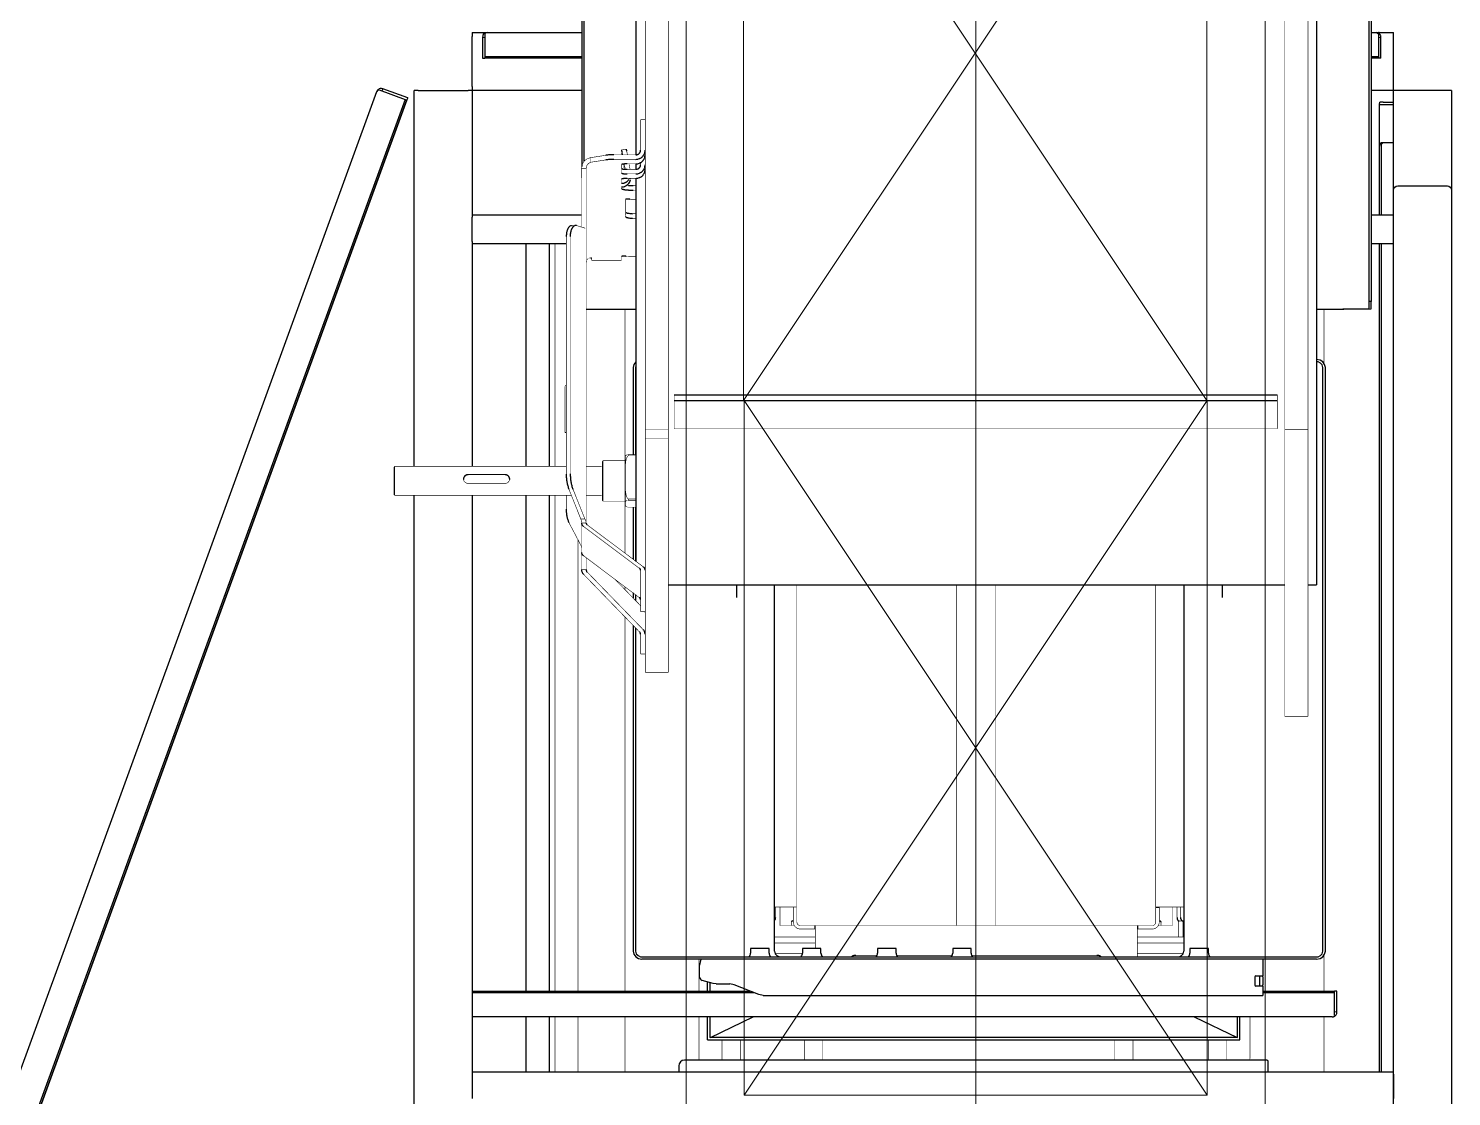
# Model space of a CAD drawing. Header units: millimetres. Extents: x -187347 to 135007, y -6415 to 292048.
# Drawn here: x -68185 to -66956, y 34241 to 35163 of the extents above; entities that cross this region are included whole.
import ezdxf

# ---------------------------------------------------------------- set-up
doc = ezdxf.new("R2010")
doc.units = ezdxf.units.MM
doc.header["$LTSCALE"] = 100
doc.linetypes.add('CENTER', pattern=[50.8, 31.75, -6.35, 6.35, -6.35])
doc.layers.get('0').update_dxf_attribs({"lineweight": 18})
doc.layers.add('Layout Cabinplant', color=30, linetype='Continuous')
doc.layers.add('Layout Kromeka', color=1, linetype='Continuous', lineweight=5)
doc.layers.add('LOGISTICS', color=3, linetype='Continuous', lineweight=18)

# ---------------------------------------------------------------- blocks, each defined once
blk = doc.blocks.new('A$C1d77bf3c')
at = {"color": 0, "ltscale": 20}
for p, q in [((0, 0), (400, 600)), ((0, 600), (400, 0)), ((0, 600), (0, 0)), ((400, 600), (0, 600)), ((400, 0), (400, 600)), ((0, 0), (400, 0))]:
    blk.add_line(p, q, dxfattribs=at)
blk = doc.blocks.new('*U60')
at = {"ltscale": 10}
for p, q in [((1800, 100), (-5400, 100)), ((-5400, -400), (1800, -400))]:
    blk.add_line(p, q, dxfattribs=at)
at = {"color": 4, "linetype": 'CENTER', "ltscale": 10}
blk.add_lwpolyline([(-5400, -150), (1800, -150)], dxfattribs=at)
blk = doc.blocks.new('127817-104-3382_1_PRT__2160', base_point=(-36543.1, -1699.4))
at = {"color": 7, "linetype": 'Continuous', "const_width": 0.5}
for points in [[(-36542.8, -1699.6), (-36542.8, -1701.1)], [(-36542.8, -1701.1), (-36542.8, -1702.6)], [(-36542.8, -1702.6), (-36542.8, -1704.9)], [(-36542.8, -1704.9), (-36542.8, -1705.8)]]:
    blk.add_lwpolyline(points, dxfattribs=at)
blk = doc.blocks.new('127817-104-3381_1_PRT__2161', base_point=(-36543.1, -1543.2))
at = {"color": 7, "linetype": 'Continuous', "const_width": 0.5}
for points in [[(-36527.8, -1543.4), (-36233.5, -1543.4)], [(-36542.8, -1702.6), (-36542.8, -1701.8)], [(-36542.8, -1704.9), (-36542.8, -1702.6)], [(-36522, -1703.1), (-36520.8, -1703)]]:
    blk.add_lwpolyline(points, dxfattribs=at)
at = {"color": 7, "linetype": 'Continuous'}
blk.add_spline([(-36523, -1703.5), (-36523.2, -1703.7), (-36523.5, -1703.9)], degree=3, dxfattribs=at)
blk = doc.blocks.new('127817-104-3381_1_PRT__2164', base_point=(-36528.1, -1509.4))
at = {"color": 7, "linetype": 'Continuous', "const_width": 0.5}
blk.add_lwpolyline([(-36233.5, -1509.6), (-36527.8, -1509.6)], dxfattribs=at)
blk = doc.blocks.new('127817-104-3381_1_PRT__2168', base_point=(-36543.1, -1543.2))
at = {"color": 7, "linetype": 'Continuous', "const_width": 0.5}
for points in [[(-36527.8, -1543.4), (-36233.5, -1543.4)], [(-36542.8, -1665.5), (-36542.8, -1672)], [(-36542.8, -1672), (-36542.8, -1672.3)], [(-36542.8, -1672.3), (-36542.8, -1688.1)], [(-36542.8, -1688.1), (-36542.8, -1701.1)], [(-36542.8, -1701.1), (-36542.8, -1701.8)], [(-36542.8, -1702.6), (-36542.8, -1701.8)], [(-36542.8, -1704.9), (-36542.8, -1702.6)], [(-36537.8, -1701.1), (-36523.8, -1701.1)], [(-36537.8, -1705.1), (-36523.8, -1705.1)], [(-36523.8, -1705.1), (-36523.8, -1701.1)], [(-36523.8, -1705.1), (-36523.8, -1705.8)], [(-36520.8, -1699.9), (-36511.8, -1699.9)], [(-36520.8, -1703), (-36511.8, -1703)]]:
    blk.add_lwpolyline(points, dxfattribs=at)
at = {"color": 7, "linetype": 'Continuous'}
for points in [[(-36520.8, -1699.9), (-36521.6, -1699.9), (-36522.3, -1700.1), (-36522.7, -1700.3), (-36523, -1700.4), (-36523.2, -1700.6), (-36523.5, -1700.8), (-36523.8, -1701.2), (-36523.8, -1701.8)], [(-36520.8, -1703), (-36521.6, -1703), (-36522.3, -1703.2), (-36522.7, -1703.4), (-36523, -1703.5), (-36523.2, -1703.7), (-36523.4, -1703.9), (-36523.8, -1704.5), (-36523.8, -1705.1)]]:
    blk.add_spline(points, degree=3, dxfattribs=at)
blk = doc.blocks.new('127817-104-3382_1_PRT__2169', base_point=(-36543.1, -1665.3))
at = {"color": 7, "linetype": 'Continuous', "const_width": 0.5}
for points in [[(-36542.8, -1665.5), (-36542.8, -1699.6)], [(-36537.8, -1699.6), (-36537.8, -1665.5)], [(-36542.8, -1699.6), (-36542.8, -1705.8)], [(-36537.8, -1705.8), (-36537.8, -1699.6)]]:
    blk.add_lwpolyline(points, dxfattribs=at)
blk = doc.blocks.new('127817-104-3380_ASM_1_ASM__2170', base_point=(-36543.1, -1543.2))
for name, p in [('127817-104-3381_1_PRT__2168', (-36543.1, -1543.2)), ('127817-104-3382_1_PRT__2169', (-36543.1, -1665.3))]:
    blk.add_blockref(name, p)
blk = doc.blocks.new('127817-104-3383_1_PRT__2172', base_point=(-36543.1, -1352))
at = {"color": 7, "linetype": 'Continuous', "const_width": 0.5}
for points in [[(-36542.8, -1352.2), (-36542.8, -1353.4)], [(-36537.8, -1353.4), (-36537.8, -1352.2)], [(-36542.8, -1353.4), (-36542.8, -1387.5)], [(-36537.8, -1387.5), (-36537.8, -1353.4)]]:
    blk.add_lwpolyline(points, dxfattribs=at)
blk = doc.blocks.new('127817-104-3381_1_PRT__2173', base_point=(-36543.1, -1352))
at = {"color": 7, "linetype": 'Continuous', "const_width": 0.5}
for points in [[(-36542.8, -1365), (-36542.8, -1352.2)], [(-36520.8, -1353.2), (-36511.8, -1353.2)], [(-36542.8, -1380.7), (-36542.8, -1365)], [(-36542.8, -1380.7), (-36542.8, -1381.1)], [(-36542.8, -1387.5), (-36542.8, -1381.1)], [(-36233.5, -1509.6), (-36527.8, -1509.6)]]:
    blk.add_lwpolyline(points, dxfattribs=at)
at = {"color": 7, "linetype": 'Continuous'}
blk.add_spline([(-36523.6, -1352), (-36523.3, -1352.3), (-36523, -1352.6), (-36522.8, -1352.7), (-36522.6, -1352.8), (-36522.4, -1352.9), (-36522.1, -1353), (-36521.5, -1353.1), (-36520.8, -1353.2)], degree=3, dxfattribs=at)
blk = doc.blocks.new('127817-104-3380_ASM_1_ASM__2174', base_point=(-36543.1, -1352))
for name in ['127817-104-3383_1_PRT__2172', '127817-104-3381_1_PRT__2173']:
    blk.add_blockref(name, (-36543.1, -1352))
blk = doc.blocks.new('127817-104-3311_1_PRT__2176', base_point=(-36557.1, -1281.3))
at = {"color": 7, "linetype": 'Continuous', "const_width": 0.5}
for points in [[(-36556.8, -1281.5), (-36556.8, -1286.2)], [(-36556.8, -1286.2), (-36556.8, -1288.3)], [(-36556.8, -1288.3), (-36556.8, -1288.8)], [(-36551.8, -1352.7), (-36551.8, -1357.5)], [(-36551.8, -1366), (-36551.8, -1357.5)], [(-36551.8, -1376.3), (-36551.8, -1366)], [(-36551.8, -1687), (-36551.8, -1665.5)], [(-36551.8, -1695.5), (-36551.8, -1687)], [(-36551.8, -1705.3), (-36551.8, -1695.5)]]:
    blk.add_lwpolyline(points, dxfattribs=at)
blk = doc.blocks.new('127817-104-3101_1_PRT__2178', base_point=(-36555.1, -1356.8))
at = {"color": 7, "linetype": 'Continuous', "const_width": 0.5}
for points in [[(-36527.8, -1366.9), (-36527.8, -1357)], [(-36527.8, -1357), (-36511.8, -1357)], [(-36530.8, -1386.9), (-36530.8, -1374.5)], [(-36524.5, -1367), (-36527.8, -1366.9)], [(-36527.8, -1369.1), (-36527.8, -1366.9)], [(-36527.2, -1369.1), (-36527.8, -1369.1)], [(-36527.8, -1386.9), (-36527.8, -1374.5)], [(-36511.8, -1368.5), (-36524.8, -1368.5)], [(-36511.8, -1371.5), (-36524.8, -1371.5)], [(-36523.8, -1367.6), (-36523.8, -1368.5)], [(-36547.6, -1387.5), (-36528.7, -1387.5)], [(-36527.8, -1386.9), (-36530.8, -1386.9)], [(-36530.8, -1386.9), (-36530.8, -1387.5)], [(-36527.8, -1387.5), (-36528.7, -1387.5)], [(-36527.8, -1386.9), (-36527.8, -1387.5)], [(-36527.8, -1387.5), (-36527.8, -1665.5)], [(-36554.4, -1419), (-36554.8, -1418.4)], [(-36553.6, -1440.5), (-36553.6, -1422.5)], [(-36553.6, -1505.4), (-36553.6, -1457.9)], [(-36553.6, -1630.5), (-36553.6, -1522.7)], [(-36554.8, -1634.6), (-36554.4, -1634.1)], [(-36554.8, -1665.5), (-36528.7, -1665.5)], [(-36530.8, -1666.1), (-36530.8, -1665.5)], [(-36530.8, -1666.1), (-36530.8, -1678.5)], [(-36527.8, -1666.1), (-36530.8, -1666.1)], [(-36528.7, -1665.5), (-36527.8, -1665.5)], [(-36527.8, -1666.1), (-36527.8, -1665.5)], [(-36527.8, -1666.1), (-36527.8, -1678.5)], [(-36527.8, -1684), (-36527.8, -1686.1)], [(-36527.2, -1684), (-36527.8, -1684)], [(-36512.4, -1681.5), (-36524.8, -1681.5)], [(-36512.4, -1681.5), (-36511.8, -1681.5)], [(-36512.4, -1681.5), (-36512.4, -1684.5)], [(-36511.8, -1681.5), (-36511.8, -1682.4)], [(-36511.8, -1681.5), (-36233.5, -1681.5)], [(-36511.8, -1705.5), (-36511.8, -1682.4)], [(-36524.8, -1686.1), (-36527.8, -1686.1)], [(-36527.8, -1686.1), (-36527.8, -1696)], [(-36511.8, -1696), (-36527.8, -1696)], [(-36524.8, -1684.5), (-36512.4, -1684.5)], [(-36523.8, -1684.5), (-36523.8, -1685.4)], [(-36512.4, -1684.5), (-36511.8, -1684.5)], [(-36511.8, -1705.5), (-36233.5, -1705.5)]]:
    blk.add_lwpolyline(points, dxfattribs=at)
for points in [[(-36524.8, -1368.5, 0.414214), (-36530.8, -1374.5)], [(-36524.8, -1371.5, 0.414214), (-36527.8, -1374.5)], [(-36530.8, -1678.5, 0.414214), (-36524.8, -1684.5)], [(-36527.8, -1678.5, 0.414214), (-36524.8, -1681.5)]]:
    blk.add_lwpolyline(points, format="xyb", dxfattribs=at)
at = {"color": 7, "linetype": 'Continuous'}
for points in [[(-36523.8, -1367.6), (-36523.9, -1367.5), (-36523.9, -1367.4), (-36524, -1367.3), (-36524.1, -1367.2), (-36524.2, -1367.1), (-36524.3, -1367.1), (-36524.4, -1367), (-36524.5, -1367)], [(-36553.6, -1422.5), (-36553.7, -1421.6), (-36553.8, -1420.6), (-36554.1, -1419.8), (-36554.4, -1419)], [(-36554.4, -1634.1), (-36554.1, -1633.3), (-36553.8, -1632.4), (-36553.7, -1631.5), (-36553.6, -1630.5)], [(-36524.8, -1686.1), (-36524.7, -1686.1), (-36524.5, -1686), (-36524.3, -1686), (-36524.2, -1685.9), (-36524.1, -1685.8), (-36524, -1685.7), (-36523.9, -1685.5), (-36523.8, -1685.4)]]:
    blk.add_spline(points, degree=3, dxfattribs=at)
blk = doc.blocks.new('127817-104-3101_1_PRT_4__2179', base_point=(-36512.1, -1352))
at = {"color": 7, "linetype": 'Continuous', "const_width": 0.5}
for points in [[(-36511.8, -1352.2), (-36511.8, -1370.7)], [(-36511.8, -1370.7), (-36511.8, -1371.1)], [(-36233.5, -1371.5), (-36511.8, -1371.5)]]:
    blk.add_lwpolyline(points, dxfattribs=at)
blk = doc.blocks.new('127817-104-3110_ASM_1_ASM__2180', base_point=(-36555.1, -1352))
for name, p in [('127817-104-3101_1_PRT_4__2179', (-36512.1, -1352)), ('127817-104-3101_1_PRT__2178', (-36555.1, -1356.8))]:
    blk.add_blockref(name, p)
blk = doc.blocks.new('CP_Whole bird batching')
at = {"layer": 'Layout Cabinplant', "linetype": 'Continuous'}
for p, q in [((-50759.4, -1368.1), (-49890.2, -1684.5)), ((-49897.5, -1710.3), (-50770.5, -1392.5)), ((-50770.5, -1392.5), (-49897.5, -1710.3)), ((-49897, -1708.9), (-50770, -1391.2)), ((-49888.9, -1686.6), (-49897, -1708.9)), ((-49895.7, -1711.2), (-49887.8, -1689.6)), ((-49890.2, -1684.5), (-49889.5, -1684.9)), ((-49888.9, -1685.3), (-49890.2, -1684.5)), ((-49887.8, -1689.6), (-49889.7, -1688.8)), ((-49889.5, -1684.9), (-49888.9, -1685.8)), ((-49888.4, -1685.9), (-49888.9, -1685.3)), ((-49888, -1686.5), (-49888.4, -1685.9)), ((-49887.7, -1687.3), (-49888, -1686.5)), ((-49887.8, -1689.6), (-49887.6, -1688.4)), ((-49887.6, -1688), (-49887.7, -1687.3)), ((-49887.6, -1688.4), (-49887.6, -1688)), ((-50819.3, -1716.8), (-50239, -1716.8)), ((-50819.3, -1716.8), (-50239, -1716.8)), ((-50214, -1716.8), (-49889.3, -1716.8)), ((-50214, -1716.8), (-49889.3, -1716.8)), ((-49897, -1708.9), (-49897.5, -1710.3)), ((-49895.7, -1711.2), (-49897.5, -1710.3)), ((-49889.3, -1720.3), (-49889.3, -1716.8)), ((-49889.3, -1720.3), (-49889.3, -1763.3)), ((-50738.8, -1766.8), (-50759.8, -1766.8)), ((-50736.8, -1766.8), (-50738.8, -1766.8)), ((-50736.8, -1766.8), (-50736.8, -2562.8)), ((-50239, -1766.8), (-50736.8, -1766.8)), ((-50689.4, -2509.8), (-50689.4, -1766.8)), ((-50668.6, -2010.7), (-50668.6, -1766.8)), ((-50667.2, -1766.8), (-50667.2, -2007.1)), ((-50021.8, -1766.8), (-50214, -1766.8)), ((-50021.8, -1848.1), (-50021.8, -1766.8)), ((-50019.8, -1766.8), (-50021.8, -1766.8)), ((-50019.8, -1766.8), (-49998.8, -1766.8)), ((-49996.8, -1766.8), (-49998.8, -1766.8)), ((-49996.8, -1766.8), (-49996.8, -1861.3)), ((-49889.3, -1766.8), (-49996.8, -1766.8)), ((-49889.3, -1766.8), (-49889.3, -1763.3)), ((-49889.3, -1861.5), (-49889.3, -1766.8)), ((-49885.8, -1766.8), (-49889.3, -1766.8)), ((-49885.8, -1766.8), (-49842.8, -1766.8)), ((-49839.3, -1766.8), (-49842.8, -1766.8)), ((-49839.3, -1766.8), (-49839.3, -1779.6)), ((-49861.5, -1861.5), (-49861.3, -1777.8)), ((-49861.3, -1775.8), (-49861.3, -1777.8)), ((-49843.6, -1775.8), (-49861.3, -1775.8)), ((-49860.1, -1777.8), (-49861.3, -1777.8)), ((-49860.1, -1777.8), (-49860.1, -1861.5)), ((-49840.7, -1777.8), (-49860.1, -1777.8)), ((-49842.2, -1775.9), (-49843.6, -1775.8)), ((-49843.6, -1775.8), (-49843.3, -1777.8)), ((-49841.8, -1776.1), (-49842.2, -1775.9)), ((-49841.1, -1776.4), (-49841.8, -1776.1)), ((-49840, -1777.5), (-49841.1, -1776.4)), ((-49839.5, -1778.6), (-49840.3, -1777.9)), ((-49839.6, -1778.2), (-49840, -1777.5)), ((-49839.5, -1778.6), (-49839.6, -1778.2)), ((-49839.3, -1779.8), (-49839.5, -1778.6)), ((-49839.3, -1779.8), (-49839.5, -1778.6)), ((-49839.3, -1779.8), (-49839.3, -1861.5)), ((-49839.3, -1781.8), (-49839.3, -1861.5)), ((-50689.4, -1813.3), (-50736.8, -1813.3)), ((-50689.4, -1813.3), (-50736.8, -1813.3)), ((-50239, -1813.3), (-50667.2, -1813.3)), ((-50239, -1813.3), (-50667.2, -1813.3)), ((-50021.8, -1813.3), (-50214, -1813.3)), ((-50021.8, -1813.3), (-50214, -1813.3)), ((-50689.4, -1833.3), (-50736.8, -1833.3)), ((-50239, -1833.3), (-50667.2, -1833.3)), ((-50021.8, -1833.3), (-50214, -1833.3)), ((-50078.5, -1908.3), (-50078.1, -1865.3)), ((-50078.1, -1865.3), (-50078.5, -1908.3)), ((-45816.3, -1861.5), (-49954.9, -1861.5)), ((-49950.4, -1863.5), (-45816.3, -1863.5)), ((-50639.1, -1910.5), (-50639.6, -1913.4)), ((-50639.6, -2496.3), (-50639.6, -1913.4)), ((-50637.5, -1908.1), (-50639.1, -1910.5)), ((-50637.5, -1912.2), (-50637.6, -1913.4)), ((-50637.6, -1913.4), (-50637.6, -2496.3)), ((-50635.3, -1906.5), (-50637.5, -1908.1)), ((-50636.5, -1910.1), (-50637.5, -1912.2)), ((-50634.8, -1908.6), (-50636.5, -1910.1)), ((-50632.6, -1905.9), (-50635.3, -1906.5)), ((-50632.6, -1908), (-50634.8, -1908.6)), ((-50351.4, -1905.9), (-50632.6, -1905.9)), ((-50353.6, -1908), (-50632.6, -1908)), ((-50324.9, -1908), (-50329.9, -1908)), ((-50323.3, -1905.9), (-50327.7, -1905.9)), ((-50293.8, -1908.3), (-50296, -1908.3)), ((-50249.2, -1908), (-50295.8, -1908)), ((-50249.2, -1905.9), (-50294.2, -1905.9)), ((-50212.8, -1908.3), (-50293.8, -1908.3)), ((-49965.2, -1908.3), (-50212.8, -1908.3)), ((-50128.6, -1905.9), (-50203.8, -1905.9)), ((-50128.6, -1908), (-50203.8, -1908)), ((-50125.9, -1906.5), (-50128.6, -1905.9)), ((-50127.7, -1908.3), (-50128.6, -1908)), ((-50123.6, -1908.1), (-50125.9, -1906.5)), ((-49952.7, -1908.3), (-49957.4, -1908.3)), ((-45590.1, -1908.3), (-49944.9, -1908.3)), ((-50316.3, -1936.3), (-50316.3, -2468.8)), ((-50731.8, -1945.3), (-50736.8, -1945.3)), ((-50726.8, -2453.3), (-50726.8, -1950.3)), ((-50660.5, -1975), (-50657.9, -1965.5)), ((-50655, -1963.3), (-50644.6, -1963.3)), ((-50709.3, -1970), (-50689.4, -1970)), ((-50709.3, -1970), (-50709.3, -2430)), ((-50707.3, -2428), (-50707.3, -1972)), ((-50689.4, -1972), (-50707.3, -1972)), ((-50707.1, -1972.6), (-50689.4, -2009.5)), ((-50667.2, -1970), (-50659.2, -1970)), ((-50659.7, -1972), (-50667.2, -1972)), ((-50660.8, -1977.6), (-50660.5, -1975)), ((-50660.8, -1977.6), (-50660.8, -1989.3)), ((-50661.6, -1993), (-50660.8, -1989.3)), ((-50670.1, -2014.5), (-50661.6, -1993)), ((-50327.3, -1995.3), (-50316.3, -1995.3)), ((-50670.8, -2018.2), (-50670.1, -2014.5)), ((-50637.6, -2005.5), (-50637.2, -2006.1)), ((-50630.3, -2007.3), (-50634.3, -2007.3)), ((-50630.3, -2023.3), (-50630.3, -2007.3)), ((-50670.8, -2018.2), (-50670.8, -2443.8)), ((-50637.2, -2024.4), (-50637.6, -2025.1)), ((-50632.6, -2028), (-50634.8, -2028.6)), ((-50634.3, -2023.3), (-50630.3, -2023.3)), ((-50632.6, -2028), (-50316.3, -2028)), ((-50637.5, -2032.2), (-50637.6, -2033.4)), ((-50636.5, -2030.1), (-50637.5, -2032.2)), ((-50634.8, -2028.6), (-50636.5, -2030.1)), ((-50637.6, -2050.3), (-50637.2, -2051)), ((-50630.3, -2052.1), (-50634.3, -2052.1)), ((-50630.3, -2068.1), (-50630.3, -2052.1)), ((-50637.2, -2069.3), (-50637.6, -2069.9)), ((-50634.3, -2068.1), (-50630.3, -2068.1)), ((-50637.6, -2115.2), (-50637.2, -2115.8)), ((-50630.3, -2117), (-50634.3, -2117)), ((-50630.3, -2133), (-50630.3, -2117)), ((-50637.2, -2134.2), (-50637.6, -2134.8)), ((-50634.3, -2133), (-50630.3, -2133)), ((-50637.6, -2180.1), (-50637.2, -2180.7)), ((-50630.3, -2181.9), (-50634.3, -2181.9)), ((-50630.3, -2197.9), (-50630.3, -2181.9)), ((-50637.2, -2199.1), (-50637.6, -2199.7)), ((-50634.3, -2197.9), (-50630.3, -2197.9)), ((-50637.6, -2376.3), (-50637.5, -2377.5)), ((-50637.5, -2377.5), (-50636.5, -2379.6)), ((-50636.5, -2379.6), (-50634.8, -2381.1)), ((-50634.8, -2381.1), (-50632.6, -2381.6)), ((-50316.3, -2381.6), (-50632.6, -2381.6)), ((-50689.4, -2390.5), (-50707.1, -2427.5)), ((-50637.6, -2385), (-50637.2, -2385.6)), ((-50630.3, -2386.8), (-50634.3, -2386.8)), ((-50630.3, -2402.8), (-50630.3, -2386.8)), ((-50637.2, -2403.9), (-50637.6, -2404.6)), ((-50634.3, -2402.8), (-50630.3, -2402.8)), ((-50316.3, -2414.8), (-50327.3, -2414.8)), ((-50709.3, -2430), (-50689.4, -2430)), ((-50707.3, -2428), (-50689.4, -2428)), ((-50670.8, -2443.8), (-50670.8, -2449.8)), ((-50662.8, -2449.8), (-50662.8, -2443.8)), ((-50654.8, -2442.8), (-50661.8, -2442.8)), ((-50653.8, -2443.8), (-50653.8, -2449.8)), ((-50736.8, -2454.3), (-50727.8, -2454.3)), ((-50662.8, -2449.8), (-50670.8, -2449.8)), ((-50668.6, -2511.8), (-50668.6, -2449.8)), ((-50667.2, -2449.8), (-50667.3, -2511.8)), ((-50661.8, -2446.8), (-50662.8, -2446.8)), ((-50662.8, -2449.8), (-50661.8, -2449.8)), ((-50654.8, -2446.8), (-50661.8, -2446.8)), ((-50654.8, -2449.8), (-50661.8, -2449.8)), ((-50653.8, -2446.8), (-50654.8, -2446.8)), ((-50654.8, -2449.8), (-50653.8, -2449.8)), ((-50639.6, -2449.8), (-50653.8, -2449.8)), ((-50316.3, -2488.8), (-50316.3, -2496.1)), ((-50639.6, -2496.3), (-50639.1, -2499.2)), ((-50639.1, -2499.2), (-50637.5, -2501.6)), ((-50637.6, -2496.3), (-50637.5, -2497.5)), ((-50637.5, -2497.5), (-50636.5, -2499.6)), ((-50637.5, -2501.6), (-50635.3, -2503.2)), ((-50636.5, -2499.6), (-50634.8, -2501.1)), ((-50635.3, -2503.2), (-50632.6, -2503.8)), ((-50634.8, -2501.1), (-50632.6, -2501.6)), ((-50632.6, -2501.6), (-50128.6, -2501.6)), ((-50632.6, -2503.8), (-50128.6, -2503.8)), ((-50212.8, -2496.1), (-50316.3, -2496.1)), ((-45590.1, -2496.1), (-50212.8, -2496.1)), ((-50128.6, -2501.6), (-50126.4, -2501.1)), ((-50128.6, -2503.8), (-50125.9, -2503.2)), ((-50126.4, -2501.1), (-50124.7, -2499.6)), ((-50125.9, -2503.2), (-50123.6, -2501.6)), ((-50124.7, -2499.6), (-50123.7, -2497.5)), ((-50123.7, -2497.5), (-50123.6, -2496.3)), ((-50123.6, -2501.6), (-50122.1, -2499.2)), ((-50122.1, -2499.2), (-50121.6, -2496.3)), ((-50077.8, -2541.5), (-50078.5, -2496.1)), ((-50078.5, -2496.1), (-50078, -2543.5)), ((-50689.4, -2509.8), (-50689.2, -2510.9)), ((-50689.4, -2509.8), (-50689.2, -2510.9)), ((-50689.2, -2510.9), (-50688.4, -2511.6)), ((-50689.2, -2510.9), (-50689, -2511.3)), ((-50689, -2511.3), (-50688.7, -2512)), ((-50688.7, -2512), (-50688.2, -2512.6)), ((-50688.2, -2512.6), (-50687.6, -2513.1)), ((-50688, -2511.8), (-50668.6, -2511.8)), ((-50687.6, -2513.1), (-50686.9, -2513.5)), ((-50686.9, -2513.5), (-50686.5, -2513.6)), ((-50686.5, -2513.6), (-50685.1, -2513.8)), ((-50685.1, -2513.8), (-50685.3, -2511.8)), ((-50685.1, -2513.8), (-50667.3, -2513.8)), ((-50668.6, -2511.8), (-50667.3, -2511.8)), ((-50667.3, -2513.8), (-50667.3, -2511.8)), ((-50078, -2543.5), (-50071.6, -2543.5)), ((-50071.6, -2541.5), (-50077.8, -2541.5)), ((-45816.3, -2541.5), (-50071.6, -2541.5)), ((-50071.6, -2543.5), (-50071.6, -2541.5)), ((-45816.3, -2543.5), (-50071.6, -2543.5)), ((-50021.8, -2562.8), (-50021.8, -2543.5)), ((-49996.8, -2543.5), (-49996.8, -2562.8)), ((-49889.3, -2562.8), (-49889.3, -2543.5)), ((-49861.3, -2549.8), (-49861.5, -2543.5)), ((-49860.1, -2543.5), (-49860.1, -2549.8)), ((-49839.3, -2543.5), (-49839.3, -2549.8)), ((-49839.3, -2543.5), (-49839.3, -2547.8)), ((-50736.8, -2550.6), (-50021.8, -2550.6)), ((-50021.8, -2552), (-50736.8, -2552)), ((-49996.8, -2550.6), (-49937.3, -2550.6)), ((-49937.3, -2552), (-49996.8, -2552)), ((-49937.3, -2550.6), (-49901.3, -2550.6)), ((-49934.3, -2552.7), (-49934.3, -2554.1)), ((-49934.3, -2554.1), (-49934.3, -2562.8)), ((-49901.3, -2550.6), (-49901.3, -2553.8)), ((-49901.3, -2550.6), (-49899.3, -2550.8)), ((-49901.3, -2553.8), (-49901.3, -2562.8)), ((-49899.3, -2553.8), (-49899.3, -2550.8)), ((-49899.3, -2553.8), (-49899.3, -2562.8)), ((-49860.1, -2549.8), (-49861.3, -2549.8)), ((-49861.3, -2551.8), (-49861.3, -2549.8)), ((-49861.3, -2551.8), (-49843.6, -2551.8)), ((-49840.7, -2549.8), (-49860.1, -2549.8)), ((-49843.3, -2549.8), (-49843.6, -2551.8)), ((-49843.6, -2551.8), (-49842.2, -2551.6)), ((-49842.2, -2551.6), (-49841.8, -2551.5)), ((-49841.8, -2551.5), (-49841.1, -2551.1)), ((-49841.1, -2551.1), (-49840.5, -2550.6)), ((-49840.5, -2550.6), (-49840, -2550)), ((-49839.6, -2548.7), (-49840.3, -2549.6)), ((-49840, -2550), (-49839.6, -2549.3)), ((-49839.6, -2548.7), (-49839.3, -2547.8)), ((-49839.3, -2547.8), (-49839.6, -2548.7)), ((-49839.6, -2549.3), (-49839.6, -2548.7)), ((-49839.3, -2548), (-49839.3, -2562.8)), ((-49839.3, -2550.2), (-49839.3, -2549.8)), ((-50783.3, -2562.8), (-49975.3, -2562.8)), ((-50738.8, -2562.8), (-50759.8, -2562.8)), ((-50738.8, -2562.8), (-50736.8, -2562.8)), ((-50736.8, -2562.8), (-50021.8, -2562.8)), ((-50021.8, -2562.8), (-50019.8, -2562.8)), ((-50019.8, -2562.8), (-49998.8, -2562.8)), ((-49998.8, -2562.8), (-49996.8, -2562.8)), ((-49996.8, -2562.8), (-49975.3, -2562.8)), ((-49975.3, -2562.8), (-49889.3, -2562.8)), ((-49975.3, -2562.8), (-49974, -2563)), ((-49974, -2563), (-49972.9, -2563.8)), ((-49972.9, -2563.8), (-49972.1, -2564.9)), ((-49972.1, -2564.9), (-49971.8, -2566.3)), ((-49971.8, -2566.3), (-49971.8, -2609.3)), ((-49889.3, -2562.8), (-49885.8, -2562.8)), ((-49889.3, -2564.8), (-49889.3, -2562.8)), ((-49889.3, -2610.8), (-49889.3, -2564.8)), ((-49885.8, -2562.8), (-49842.8, -2562.8)), ((-49842.8, -2562.8), (-49839.3, -2562.8)), ((-49975.3, -2612.8), (-50783.3, -2612.8)), ((-49974, -2612.5), (-49975.3, -2612.8)), ((-49889.3, -2612.8), (-49975.3, -2612.8)), ((-49972.9, -2611.7), (-49974, -2612.5)), ((-49972.1, -2610.6), (-49972.9, -2611.7)), ((-49971.8, -2609.3), (-49972.1, -2610.6)), ((-49889.3, -2612.8), (-49889.3, -2610.8))]:
    blk.add_line(p, q, dxfattribs=at)
at = {"layer": 'Layout Cabinplant', "linetype": 'Continuous', "const_width": 0.5}
for points in [[(-50239, -1699.8), (-50238.4, -1699.3)], [(-50239, -1699.8), (-50239, -1852.5)], [(-50214, -1699.8), (-50239, -1699.8)], [(-50224.7, -1699.3), (-50238.4, -1699.3)], [(-50214.6, -1699.3), (-50224.7, -1699.3)], [(-50214.6, -1699.3), (-50214, -1699.8)], [(-50214, -1699.8), (-50214, -1848.1)], [(-50228.5, -1762.1), (-50228.6, -1763.3)], [(-50228.6, -1763.3), (-50228.6, -1795.3)], [(-50228.3, -1761.7), (-50228.5, -1762.1)], [(-50227.9, -1761), (-50228.3, -1761.7)], [(-50227.4, -1760.4), (-50227.9, -1761)], [(-50226.8, -1759.9), (-50227.4, -1760.4)], [(-50226.1, -1759.6), (-50226.8, -1759.9)], [(-50225.7, -1759.4), (-50226.1, -1759.6)], [(-50224.6, -1759.3), (-50225.7, -1759.4)], [(-50223.2, -1759.8), (-50224.6, -1759.3)], [(-50222.4, -1759.9), (-50223.2, -1759.8)], [(-50221.8, -1760.4), (-50222.4, -1759.9)], [(-50221.4, -1761.1), (-50221.8, -1760.4)], [(-50221, -1761.7), (-50221.4, -1761.1)], [(-50221.2, -1763.3), (-50221.2, -1795.3)], [(-50220.9, -1762.1), (-50221, -1761.7)], [(-50220.7, -1763.3), (-50220.9, -1762.1)], [(-50220.7, -1795.3), (-50220.7, -1763.3)], [(-50228.6, -1795.3), (-50228.5, -1796.4)], [(-50228.5, -1796.4), (-50228.3, -1796.8)], [(-50228.3, -1796.8), (-50228, -1797.5)], [(-50228, -1797.5), (-50227.4, -1798.1)], [(-50227.4, -1798.1), (-50226.8, -1798.6)], [(-50226.8, -1798.6), (-50226.1, -1799)], [(-50226.1, -1799), (-50225.7, -1799.1)], [(-50225.7, -1799.1), (-50224.6, -1799.3)], [(-50224.6, -1799.3), (-50223.2, -1798.8)], [(-50223.2, -1798.8), (-50222.8, -1798.5)], [(-50222.8, -1798.5), (-50221.9, -1798.1)], [(-50221.9, -1798.1), (-50221.4, -1797.5)], [(-50221.4, -1797.5), (-50221, -1796.8)], [(-50221, -1796.8), (-50220.9, -1796.4)], [(-50220.9, -1796.4), (-50220.7, -1795.3)], [(-50689.4, -1838.3), (-50736.8, -1838.3)], [(-50239, -1838.3), (-50667.2, -1838.3)], [(-50021.8, -1838.3), (-50214, -1838.3)], [(-50282, -1860.7), (-50262.5, -1850.4)], [(-50233.7, -1850.4), (-50259.5, -1860.7)], [(-50259.4, -1864.2), (-50233.6, -1853.9)], [(-50251, -1848.1), (-50239, -1848.1)], [(-50015.5, -1848.1), (-50220.6, -1848.1)], [(-50220.5, -1851.5), (-50015.3, -1851.5)], [(-50184.8, -1848.1), (-50184.8, -1847)], [(-50184.5, -1847.6), (-50184.8, -1847)], [(-50184.8, -1847), (-50145.1, -1847)], [(-50184.4, -1848.1), (-50184.5, -1847.6)], [(-50145.1, -1847), (-50144.3, -1847.3)], [(-50144.3, -1847.3), (-50144, -1847.6)], [(-50144, -1847.6), (-50143.6, -1848.1)], [(-50006.1, -1852.7), (-50005.9, -1856.1)], [(-50689.4, -1858.3), (-50736.8, -1858.3)], [(-50277.3, -1858.3), (-50667.2, -1858.3)], [(-50357, -1911.4), (-50307.1, -1863)], [(-50355, -1914.6), (-50305.1, -1866.1)], [(-50327.4, -1911.4), (-50291.1, -1863)], [(-50303.1, -1865.3), (-50303.1, -1861.3)], [(-50300.7, -1861.3), (-50303.1, -1861.3)], [(-50300.7, -1865.3), (-50303.1, -1865.3)], [(-50302.1, -1911.4), (-50265.8, -1863)], [(-50293.2, -1861.3), (-50300.7, -1861.3)], [(-50300.7, -1865.3), (-50293.2, -1865.3)], [(-50300.7, -1914.6), (-50264.4, -1866.1)], [(-50290.6, -1861.3), (-50293.2, -1861.3)], [(-50293.2, -1865.3), (-50292.9, -1865.3)], [(-50290.7, -1862.4), (-50290.6, -1861.3)], [(-50288.2, -1861.3), (-50290.6, -1861.3)], [(-50262.9, -1861.3), (-50288.2, -1861.3)], [(-50284.7, -1861.3), (-50283.4, -1861.1)], [(-50283.4, -1861.1), (-50282.7, -1861)], [(-50282.7, -1861), (-50282, -1860.7)], [(-50261.2, -1861.1), (-50262.9, -1861.3)], [(-50262.9, -1865.3), (-50262.9, -1861.3)], [(-50262.9, -1865.3), (-50262, -1865.2)], [(-50262.9, -1865.3), (-50008.7, -1865.3)], [(-50262, -1865.2), (-50261.1, -1865)], [(-50260.4, -1861), (-50261.2, -1861.1)], [(-50261.1, -1865), (-50260.3, -1864.7)], [(-50259.5, -1860.7), (-50260.4, -1861)], [(-50260.3, -1864.7), (-50259.4, -1864.2)], [(-50259.5, -1860.7), (-50259.4, -1864.2)], [(-50239, -1865.3), (-50239, -1878.8)], [(-50214, -1865.3), (-50214, -1878.8)], [(-50037.2, -1865.4), (-50037.9, -1865.3)], [(-50036.4, -1865.6), (-50037.2, -1865.4)], [(-50035.2, -1866.2), (-50035.5, -1865.9)], [(-50034.5, -1866.8), (-50035.2, -1866.2)], [(-50034.3, -1867.2), (-50034.5, -1866.8)], [(-50033.9, -1868.7), (-50034, -1868)], [(-50034, -1869.3), (-50033.9, -1868.7)], [(-50008.7, -1865.3), (-50004.7, -1865.3)], [(-50008.2, -1864.2), (-50008.3, -1864.7)], [(-50008.2, -1864.2), (-50006, -1857)], [(-50004.7, -1861.3), (-50007, -1861.3)], [(-50004.7, -1861.3), (-49993.8, -1861.3)], [(-50004.7, -1865.3), (-49993.8, -1865.3)], [(-49989.8, -1861.3), (-49993.8, -1861.3)], [(-49993.8, -1865.3), (-49989.8, -1865.3)], [(-49956.6, -1861.2), (-49989.8, -1861.3)], [(-49989.8, -1865.3), (-49956.6, -1865.3)], [(-49953.2, -1861.8), (-49956.6, -1861.2)], [(-49956.6, -1865.3), (-49956.6, -1861.2)], [(-49954.7, -1865.7), (-49956.6, -1865.3)], [(-49953.1, -1866.5), (-49954.7, -1865.7)], [(-49950.2, -1863.6), (-49953.2, -1861.8)], [(-49952, -1867.8), (-49953.1, -1866.5)], [(-49951.3, -1869.3), (-49952, -1867.8)], [(-49948.2, -1866.2), (-49950.2, -1863.6)], [(-49947.3, -1869.3), (-49948.2, -1866.2)], [(-50244, -1879.8), (-50243.5, -1879.3)], [(-50223.8, -1879.8), (-50244, -1879.8)], [(-50244, -1898.8), (-50244, -1879.8)], [(-50223.9, -1879.3), (-50243.5, -1879.3)], [(-50209.5, -1879.3), (-50223.9, -1879.3)], [(-50209, -1879.8), (-50223.8, -1879.8)], [(-50209, -1879.8), (-50209.5, -1879.3)], [(-50209, -1898.8), (-50209, -1879.8)], [(-50034.4, -1870.1), (-50036, -1870.1)], [(-50036, -1870.1), (-50036, -1895.8)], [(-49947.3, -1869.3), (-49951.3, -1869.3)], [(-49951.3, -1869.3), (-49949.3, -1882.2)], [(-49945.3, -1882.2), (-49947.3, -1869.3)], [(-50334.3, -1912.3), (-50311.5, -1890.2)], [(-49948.8, -1889.3), (-49948.8, -1908.3)], [(-49944.9, -1889.3), (-49944.9, -1908.3)], [(-50736.8, -1898.9), (-50689.4, -1898.9)], [(-50667.2, -1898.9), (-50344.1, -1898.9)], [(-50320.5, -1898.9), (-50318.1, -1898.9)], [(-50289, -1898.9), (-50078.4, -1898.9)], [(-50249.1, -1901), (-50249.2, -1901.7)], [(-50249.2, -1908.3), (-50249.2, -1901.7)], [(-50248.7, -1899.8), (-50249, -1900.5)], [(-50248.1, -1899.3), (-50248.7, -1899.8)], [(-50244.4, -1899.3), (-50248.1, -1899.3)], [(-50243.8, -1899.8), (-50244.4, -1899.3)], [(-50235.2, -1899.3), (-50244.4, -1899.3)], [(-50243.5, -1900.5), (-50243.8, -1899.8)], [(-50243.3, -1901.7), (-50243.4, -1901)], [(-50242.7, -1901.7), (-50243.3, -1901.7)], [(-50243.3, -1908.3), (-50243.3, -1901.7)], [(-50242.2, -1901.7), (-50242.7, -1901.7)], [(-50241.5, -1901), (-50242.2, -1901.7)], [(-50242.2, -1908.3), (-50242.2, -1901.7)], [(-50240.7, -1900.5), (-50241.5, -1901)], [(-50238.9, -1899.8), (-50240.7, -1900.5)], [(-50235.2, -1899.3), (-50238.9, -1899.8)], [(-50211.6, -1899.3), (-50235.2, -1899.3)], [(-50204.9, -1899.3), (-50211.6, -1899.3)], [(-50207.9, -1899.8), (-50211.6, -1899.3)], [(-50205.8, -1900.7), (-50207.9, -1899.8)], [(-50205.3, -1901), (-50205.8, -1900.7)], [(-50204.6, -1901.7), (-50205.3, -1901)], [(-50204.9, -1899.3), (-50204.3, -1899.8)], [(-50204.2, -1901.7), (-50204.6, -1901.7)], [(-50204.6, -1908.3), (-50204.6, -1901.7)], [(-50204.3, -1899.8), (-50204, -1900.5)], [(-50203.8, -1901.7), (-50204.2, -1901.7)], [(-50203.9, -1901), (-50203.8, -1901.7)], [(-50203.8, -1908.3), (-50203.8, -1901.7)], [(-50032.7, -1895.8), (-50036, -1895.8)], [(-50032.9, -1908.3), (-50032.7, -1899.8)], [(-49999.7, -1905.4), (-49999.8, -1908.3)], [(-49983.4, -1899.4), (-49998.3, -1899.3)], [(-49995.8, -1908.3), (-49995.8, -1905.4)], [(-49983.6, -1908.3), (-49983.5, -1903.3)], [(-49973.9, -1895.8), (-49972.6, -1895.8)], [(-49971.3, -1901.9), (-49971.2, -1900.3)], [(-49969.5, -1895.8), (-49966, -1895.8)], [(-49966.4, -1903.6), (-49965.2, -1903.7)], [(-49965.2, -1902.7), (-49966.1, -1902.3)], [(-49965.2, -1908.3), (-49965.2, -1900.8)], [(-49961.3, -1900.8), (-49961.3, -1908.3)], [(-49953.3, -1895.9), (-49960.6, -1895.8)], [(-49952.8, -1898.2), (-49957.3, -1899.1)], [(-49957.4, -1900.8), (-49957.4, -1908.3)], [(-49952.7, -1902.3), (-49957.4, -1903.2)], [(-49957.3, -1898.2), (-49952.9, -1897.7)], [(-49952.7, -1908.3), (-49952.7, -1900.8)], [(-49942.2, -1896.4), (-49944.9, -1896.9)], [(-49941.6, -1900.3), (-49944.9, -1900.9)], [(-49943.1, -1896.1), (-49940.7, -1896.1)], [(-49940.7, -1896.1), (-49940, -1900)], [(-50391.9, -1936.3), (-50391.9, -1916.3)], [(-50391.9, -1916.3), (-50189.6, -1916.3)], [(-50369.5, -1912.3), (-50376, -1912.3)], [(-50376, -1916.3), (-50376, -1912.3)], [(-50369.5, -1912.3), (-50359, -1912.3)], [(-50340.7, -1916.3), (-50339.5, -1916)], [(-50311.2, -1912.3), (-50339.5, -1912.3)], [(-50339.5, -1912.3), (-50339.5, -1916)], [(-50311.2, -1912.3), (-50303.6, -1912.3)], [(-50189.6, -1936.3), (-50189.6, -1916.3)], [(-50189.6, -1916.3), (-50181.8, -1916.3)], [(-50181.8, -1936.3), (-50181.8, -1916.3)], [(-45585.5, -1916.3), (-50181.8, -1916.3)], [(-49975.4, -1905.8), (-49975.4, -1908.3)], [(-49971.5, -1908.3), (-49971.5, -1905.8)], [(-49953.4, -1912.3), (-49951.7, -1912.3)], [(-49940.9, -1912.3), (-49925.1, -1912.3)], [(-49914.6, -1912.3), (-49925.1, -1912.3)], [(-49914.6, -1912.3), (-49914.6, -1916.3)], [(-50189.6, -1936.3), (-50391.9, -1936.3)], [(-50189.6, -1936.3), (-50181.8, -1936.3)], [(-45585.5, -1936.3), (-50181.8, -1936.3)], [(-50181.5, -2462.3), (-50181.5, -1941.3)], [(-50181.5, -1941.3), (-50157.6, -1941.3)], [(-50157.6, -2462.3), (-50157.6, -1941.3)], [(-50157.6, -1941.3), (-50157, -1941.3)], [(-50157, -2462.3), (-50157, -1941.3)], [(-50157, -1941.3), (-50152.7, -1941.3)], [(-50157, -1941.3), (-50152.7, -1941.3)], [(-50152.7, -1941.3), (-50152.1, -1941.3)], [(-50152.7, -2462.3), (-50152.7, -1941.3)], [(-50152.1, -2462.3), (-50152.1, -1941.3)], [(-50725.3, -1962.7), (-50726.8, -1963)], [(-50725.3, -1962.7), (-50689.4, -1962.7)], [(-50667.2, -1962.7), (-50639.6, -1962.7)], [(-50709.3, -1982.7), (-50726.8, -1982.7)], [(-50709.3, -1998.7), (-50709.3, -1982.7)], [(-50726.8, -1998.7), (-50709.3, -1998.7)], [(-50709.3, -2053.7), (-50726.8, -2053.7)], [(-50709.3, -2069.7), (-50709.3, -2053.7)], [(-50726.8, -2069.7), (-50709.3, -2069.7)], [(-50709.3, -2321.7), (-50726.8, -2321.7)], [(-50709.3, -2337.7), (-50709.3, -2321.7)], [(-50726.8, -2337.7), (-50709.3, -2337.7)], [(-50709.3, -2402.7), (-50726.8, -2402.7)], [(-50709.3, -2418.7), (-50709.3, -2402.7)], [(-50726.8, -2418.7), (-50709.3, -2418.7)], [(-50726.8, -2438.4), (-50725.3, -2438.7)], [(-50689.4, -2438.7), (-50725.3, -2438.7)], [(-50182, -2468.8), (-50429.8, -2468.8)], [(-50429.8, -2468.8), (-50429.8, -2488.8)], [(-45585.4, -2468.8), (-50182, -2468.8)], [(-50182, -2468.8), (-50182, -2488.8)], [(-50182, -2468.8), (-50182, -2488.8)], [(-50181.5, -2462.3), (-50157.6, -2462.3)], [(-50157.6, -2462.3), (-50157, -2462.3)], [(-50157, -2462.3), (-50152.7, -2462.3)], [(-50157, -2462.3), (-50152.7, -2462.3)], [(-50152.7, -2462.3), (-50152.1, -2462.3)], [(-50182, -2488.8), (-50429.8, -2488.8)], [(-45585.4, -2488.8), (-50182, -2488.8)], [(-50689.4, -2502.6), (-50736.8, -2502.6)], [(-50636.2, -2502.6), (-50667.2, -2502.6)], [(-50078.4, -2502.6), (-50125, -2502.6)]]:
    blk.add_lwpolyline(points, dxfattribs=at)
at = {"layer": 'Layout Cabinplant', "linetype": 'Continuous'}
for centre, radius, start, end in [((-50731.8, -1950.3), 5, 0, 90), ((-50655, -1966.3), 3, 90, 164.9315), ((-50644.6, -1973.3), 10, 60.0736, 90), ((-50634.3, -2003.3), 4, 225.0038, 270.0066), ((-50634.3, -2027.3), 4, 89.992, 134.9938), ((-50634.3, -2048.1), 4, 225.0038, 270.0066), ((-50634.3, -2072.1), 4, 89.992, 134.9938), ((-50634.3, -2113), 4, 225.0038, 270.0066), ((-50634.3, -2137), 4, 89.992, 134.9938), ((-50634.3, -2177.9), 4, 225.0038, 270.0066), ((-50634.3, -2201.9), 4, 89.992, 134.9938), ((-50634.3, -2382.8), 4, 225.0038, 270.0066), ((-50634.3, -2406.8), 4, 89.992, 134.9938), ((-50661.8, -2443.8), 1, 90, 180), ((-50654.8, -2443.8), 1, 0, 90), ((-50727.8, -2453.3), 1, 270, 0)]:
    blk.add_arc(centre, radius, start, end, dxfattribs=at)
for points in [[(-50221.2, -1763.3), (-50221.3, -1762.5), (-50221.5, -1761.7), (-50221.7, -1761.4), (-50221.9, -1761), (-50222.1, -1760.7), (-50222.4, -1760.4), (-50222.7, -1760.2), (-50223, -1759.9), (-50223.3, -1759.7), (-50223.7, -1759.6), (-50224.4, -1759.3), (-50225.2, -1759.3)], [(-50225.2, -1799.3), (-50224.4, -1799.2), (-50223.7, -1799), (-50223.3, -1798.8), (-50223, -1798.6), (-50222.7, -1798.4), (-50222.4, -1798.1), (-50222.1, -1797.8), (-50221.9, -1797.5), (-50221.7, -1797.1), (-50221.5, -1796.8), (-50221.3, -1796), (-50221.2, -1795.3)], [(-50251, -1848.1), (-50254.2, -1848.2), (-50257.4, -1848.7), (-50260, -1849.4), (-50262.5, -1850.4)], [(-50220.6, -1848.1), (-50224.1, -1848.2), (-50227.5, -1848.7), (-50230.7, -1849.4), (-50233.7, -1850.4)], [(-50220.5, -1851.5), (-50224, -1851.7), (-50227.4, -1852.1), (-50230.5, -1852.8), (-50233.6, -1853.9)], [(-50006.1, -1852.7), (-50006.3, -1851.7), (-50006.8, -1850.9), (-50007.2, -1850.5), (-50007.7, -1850.1), (-50008.3, -1849.7), (-50008.9, -1849.4), (-50009.6, -1849.1), (-50010.3, -1848.8), (-50011.1, -1848.6), (-50011.9, -1848.4), (-50013.7, -1848.2), (-50015.5, -1848.1)], [(-50005.9, -1856.1), (-50006.2, -1855.2), (-50006.7, -1854.3), (-50007.1, -1853.9), (-50007.6, -1853.6), (-50008.1, -1853.2), (-50008.7, -1852.9), (-50009.4, -1852.6), (-50010.1, -1852.3), (-50010.9, -1852.1), (-50011.7, -1851.9), (-50013.5, -1851.6), (-50015.3, -1851.5)], [(-50006, -1857), (-50006, -1856.6), (-50005.9, -1856.1)], [(-50303.1, -1861.3), (-50304.2, -1861.4), (-50305.2, -1861.7), (-50306.2, -1862.2), (-50307.1, -1863)], [(-50303.1, -1865.3), (-50303.6, -1865.3), (-50304.1, -1865.5), (-50304.7, -1865.7), (-50305.1, -1866.1)], [(-50288.2, -1861.3), (-50289, -1861.4), (-50289.8, -1861.7), (-50290.5, -1862.3), (-50291.1, -1863)], [(-50262.9, -1861.3), (-50263.7, -1861.4), (-50264.5, -1861.7), (-50265.2, -1862.3), (-50265.8, -1863)], [(-50262.9, -1865.3), (-50263.3, -1865.3), (-50263.7, -1865.5), (-50264.1, -1865.8), (-50264.4, -1866.1)], [(-50034.4, -1870.1), (-50034.3, -1870), (-50034.2, -1869.9), (-50034.1, -1869.6), (-50034, -1869.3)], [(-49948.8, -1889.3), (-49948.9, -1887.3), (-49948.9, -1885.4), (-49949.1, -1883.8), (-49949.3, -1882.2)], [(-49944.9, -1889.3), (-49944.9, -1887.3), (-49945, -1885.4), (-49945.1, -1883.8), (-49945.3, -1882.2)], [(-50032.7, -1899.8), (-50032.6, -1899.6), (-50032.6, -1899.5), (-50032.5, -1899.4), (-50032.5, -1899.3), (-50032.4, -1899.1), (-50032.4, -1898.9), (-50032.4, -1898.7), (-50032.4, -1898.4), (-50032.4, -1898.2), (-50032.4, -1897.9), (-50032.4, -1897.7), (-50032.4, -1897.4), (-50032.4, -1897.2), (-50032.4, -1896.9), (-50032.4, -1896.7), (-50032.4, -1896.5), (-50032.5, -1896.3), (-50032.6, -1896.1), (-50032.6, -1895.9), (-50032.7, -1895.8)], [(-49998.3, -1899.3), (-49998.6, -1899.6), (-49998.9, -1900), (-49999, -1900.5), (-49999.1, -1900.9), (-49999.3, -1901.6), (-49999.4, -1902.2), (-49999.6, -1903.8), (-49999.7, -1905.4)], [(-49994.3, -1899.3), (-49994.7, -1899.6), (-49994.9, -1900), (-49995.1, -1900.5), (-49995.2, -1900.9), (-49995.3, -1901.6), (-49995.4, -1902.2), (-49995.6, -1903.8), (-49995.8, -1905.4)], [(-49983.5, -1903.3), (-49983.5, -1903.1), (-49983.4, -1903), (-49983.3, -1902.9), (-49983.3, -1902.8), (-49983.3, -1902.6), (-49983.3, -1902.4), (-49983.2, -1902.2), (-49983.2, -1901.9), (-49983.2, -1901.7), (-49983.2, -1901.4), (-49983.2, -1901.2), (-49983.2, -1900.9), (-49983.2, -1900.7), (-49983.2, -1900.4), (-49983.2, -1900.2), (-49983.3, -1900), (-49983.3, -1899.8), (-49983.3, -1899.7), (-49983.4, -1899.5), (-49983.4, -1899.4)], [(-49973.9, -1895.8), (-49974.2, -1896.1), (-49974.5, -1896.5), (-49974.6, -1897), (-49974.7, -1897.4), (-49974.8, -1898.1), (-49975, -1898.7), (-49975.1, -1899.4), (-49975.2, -1900.2), (-49975.2, -1901.1), (-49975.3, -1901.9), (-49975.4, -1903.8), (-49975.4, -1905.8)], [(-49972.6, -1895.8), (-49972.4, -1897.5), (-49971.8, -1899.2), (-49971.3, -1900), (-49970.8, -1900.8), (-49970.2, -1901.4), (-49969.6, -1902.1), (-49968.1, -1903), (-49966.4, -1903.6)], [(-49971.3, -1901.9), (-49971.4, -1903.8), (-49971.5, -1905.8)], [(-49969.5, -1895.8), (-49969.4, -1897.1), (-49969.1, -1898.3), (-49968.8, -1898.9), (-49968.6, -1899.5), (-49968.3, -1900), (-49967.9, -1900.6), (-49967.1, -1901.5), (-49966.1, -1902.3)], [(-49965.2, -1900.8), (-49965.3, -1899.8), (-49965.3, -1898.8), (-49965.3, -1898.4), (-49965.4, -1898), (-49965.4, -1897.6), (-49965.5, -1897.2), (-49965.5, -1896.9), (-49965.6, -1896.6), (-49965.7, -1896.3), (-49965.8, -1896.1), (-49965.9, -1895.9), (-49966, -1895.8)], [(-49960.6, -1895.8), (-49960.7, -1895.9), (-49960.8, -1896.1), (-49960.9, -1896.3), (-49961, -1896.6), (-49961.1, -1896.9), (-49961.1, -1897.2), (-49961.2, -1897.6), (-49961.2, -1898), (-49961.2, -1898.4), (-49961.3, -1898.8), (-49961.3, -1899.8), (-49961.3, -1900.8)], [(-49956.6, -1895.8), (-49956.7, -1895.9), (-49956.8, -1896.1), (-49956.9, -1896.3), (-49957, -1896.6), (-49957.1, -1896.9), (-49957.2, -1897.2), (-49957.2, -1897.6), (-49957.3, -1898), (-49957.3, -1898.4), (-49957.3, -1898.8), (-49957.4, -1899.8), (-49957.4, -1900.8)], [(-49952.7, -1900.8), (-49952.7, -1899.8), (-49952.8, -1898.8), (-49952.8, -1898.4), (-49952.9, -1898), (-49952.9, -1897.6), (-49953, -1897.3), (-49953, -1896.9), (-49953.1, -1896.6), (-49953.1, -1896.4), (-49953.2, -1896.1), (-49953.3, -1896), (-49953.3, -1895.9)], [(-49943.1, -1896.1), (-49943.2, -1896.1), (-49943.3, -1896.1), (-49943.4, -1896.1), (-49943.5, -1896.1), (-49943.7, -1896.1), (-49943.8, -1896.1), (-49944.2, -1896.2), (-49944.6, -1896.3)], [(-49942.2, -1896.4), (-49941.8, -1896.3), (-49941.4, -1896.2), (-49941.3, -1896.2), (-49941.1, -1896.2), (-49941, -1896.2), (-49940.9, -1896.1), (-49940.8, -1896.1), (-49940.7, -1896.1)], [(-49941.6, -1900.3), (-49941.1, -1900.3), (-49940.7, -1900.2), (-49940.6, -1900.2), (-49940.5, -1900.1), (-49940.3, -1900.1), (-49940.2, -1900.1), (-49940.1, -1900.1), (-49940, -1900)], [(-50359, -1912.3), (-50358.5, -1912.2), (-50358, -1912), (-50357.5, -1911.8), (-50357, -1911.4)], [(-50359, -1916.3), (-50358, -1916.1), (-50356.9, -1915.8), (-50355.9, -1915.3), (-50355, -1914.6)], [(-50328.9, -1912.3), (-50328.5, -1912.2), (-50328.1, -1912), (-50327.7, -1911.7), (-50327.4, -1911.4)], [(-50303.6, -1912.3), (-50303.2, -1912.2), (-50302.8, -1912), (-50302.4, -1911.8), (-50302.1, -1911.4)], [(-50303.6, -1916.3), (-50302.8, -1916.1), (-50302, -1915.8), (-50301.3, -1915.3), (-50300.7, -1914.6)], [(-49965.2, -1908.3), (-49965.1, -1909.8), (-49964.6, -1911.3), (-49964.3, -1912), (-49963.9, -1912.7), (-49963.5, -1913.3), (-49962.9, -1913.9), (-49962.4, -1914.4), (-49961.7, -1914.9), (-49961.1, -1915.3), (-49960.4, -1915.7), (-49958.9, -1916.1), (-49957.3, -1916.3)], [(-49961.3, -1908.3), (-49961.2, -1909.8), (-49960.7, -1911.3), (-49960.4, -1912), (-49960, -1912.7), (-49959.5, -1913.3), (-49959, -1913.9), (-49958.5, -1914.4), (-49957.8, -1914.9), (-49957.2, -1915.3), (-49956.5, -1915.7), (-49955, -1916.1), (-49953.4, -1916.3)], [(-49957.4, -1908.3), (-49957.3, -1909), (-49957.1, -1909.8), (-49956.9, -1910.1), (-49956.7, -1910.5), (-49956.5, -1910.8), (-49956.2, -1911.1), (-49955.9, -1911.4), (-49955.6, -1911.6), (-49955.3, -1911.8), (-49954.9, -1912), (-49954.2, -1912.2), (-49953.4, -1912.3)], [(-49952.7, -1908.3), (-49952.6, -1909.8), (-49952.1, -1911.3), (-49951.8, -1912), (-49951.4, -1912.7), (-49950.9, -1913.3), (-49950.4, -1913.9), (-49949.8, -1914.4), (-49949.2, -1914.9), (-49948.6, -1915.3), (-49947.9, -1915.7), (-49946.4, -1916.1), (-49944.8, -1916.3)], [(-49948.8, -1908.3), (-49948.7, -1909.8), (-49948.2, -1911.3), (-49947.9, -1912), (-49947.5, -1912.7), (-49947, -1913.3), (-49946.5, -1913.9), (-49945.9, -1914.4), (-49945.3, -1914.9), (-49944.6, -1915.3), (-49943.9, -1915.7), (-49942.5, -1916.1), (-49940.9, -1916.3)], [(-49944.9, -1908.3), (-49944.8, -1909), (-49944.6, -1909.8), (-49944.4, -1910.1), (-49944.2, -1910.5), (-49944, -1910.8), (-49943.7, -1911.1), (-49943.4, -1911.4), (-49943.1, -1911.6), (-49942.8, -1911.8), (-49942.4, -1912), (-49941.7, -1912.2), (-49940.9, -1912.3)], [(-49934.3, -2552.7), (-49934.5, -2552.2), (-49934.7, -2551.7), (-49935, -2551.4), (-49935.2, -2551.2), (-49935.5, -2551), (-49935.8, -2550.9), (-49936.6, -2550.7), (-49937.3, -2550.6)], [(-49934.3, -2554.1), (-49934.5, -2553.6), (-49934.7, -2553.1), (-49935, -2552.8), (-49935.2, -2552.6), (-49935.5, -2552.5), (-49935.8, -2552.3), (-49936.6, -2552.1), (-49937.3, -2552)]]:
    blk.add_spline(points, degree=3, dxfattribs=at)
at = {"layer": 'Layout Cabinplant'}
for name, p in [('127817-104-3311_1_PRT__2176', (-50639.8, -1957.1)), ('127817-104-3110_ASM_1_ASM__2180', (-50637.8, -2027.8)), ('127817-104-3380_ASM_1_ASM__2174', (-50625.8, -2027.8)), ('127817-104-3381_1_PRT__2164', (-50610.8, -2185.2)), ('127817-104-3381_1_PRT__2161', (-50625.8, -2219)), ('127817-104-3380_ASM_1_ASM__2170', (-50625.8, -2219)), ('127817-104-3382_1_PRT__2160', (-50625.8, -2375.2))]:
    blk.add_blockref(name, p, dxfattribs=at)

msp = doc.modelspace()

# ---------------------------------------------------------------- block references
at = {"layer": 'Layout Cabinplant', "rotation": 90}
msp.add_blockref('CP_Whole bird batching', (-69568.5, 84998.9, 0), dxfattribs=at)
at = {"layer": 'Layout Kromeka', "xscale": -1, "rotation": 90}
msp.add_blockref('*U60', (-67516.7, 34092.6, 3.4), dxfattribs=at)
at = {"layer": 'LOGISTICS', "color": 102, "linetype": 'Continuous', "xscale": -1, "rotation": 180}
msp.add_blockref('A$C1d77bf3c', (-67567.2, 35441.9, 3.4), dxfattribs=at)
at = {"layer": 'LOGISTICS', "color": 5, "linetype": 'Continuous', "xscale": -1, "rotation": 180}
msp.add_blockref('A$C1d77bf3c', (-67566.7, 34841.9, 3.4), dxfattribs=at)

doc.saveas('drawing.dxf')
